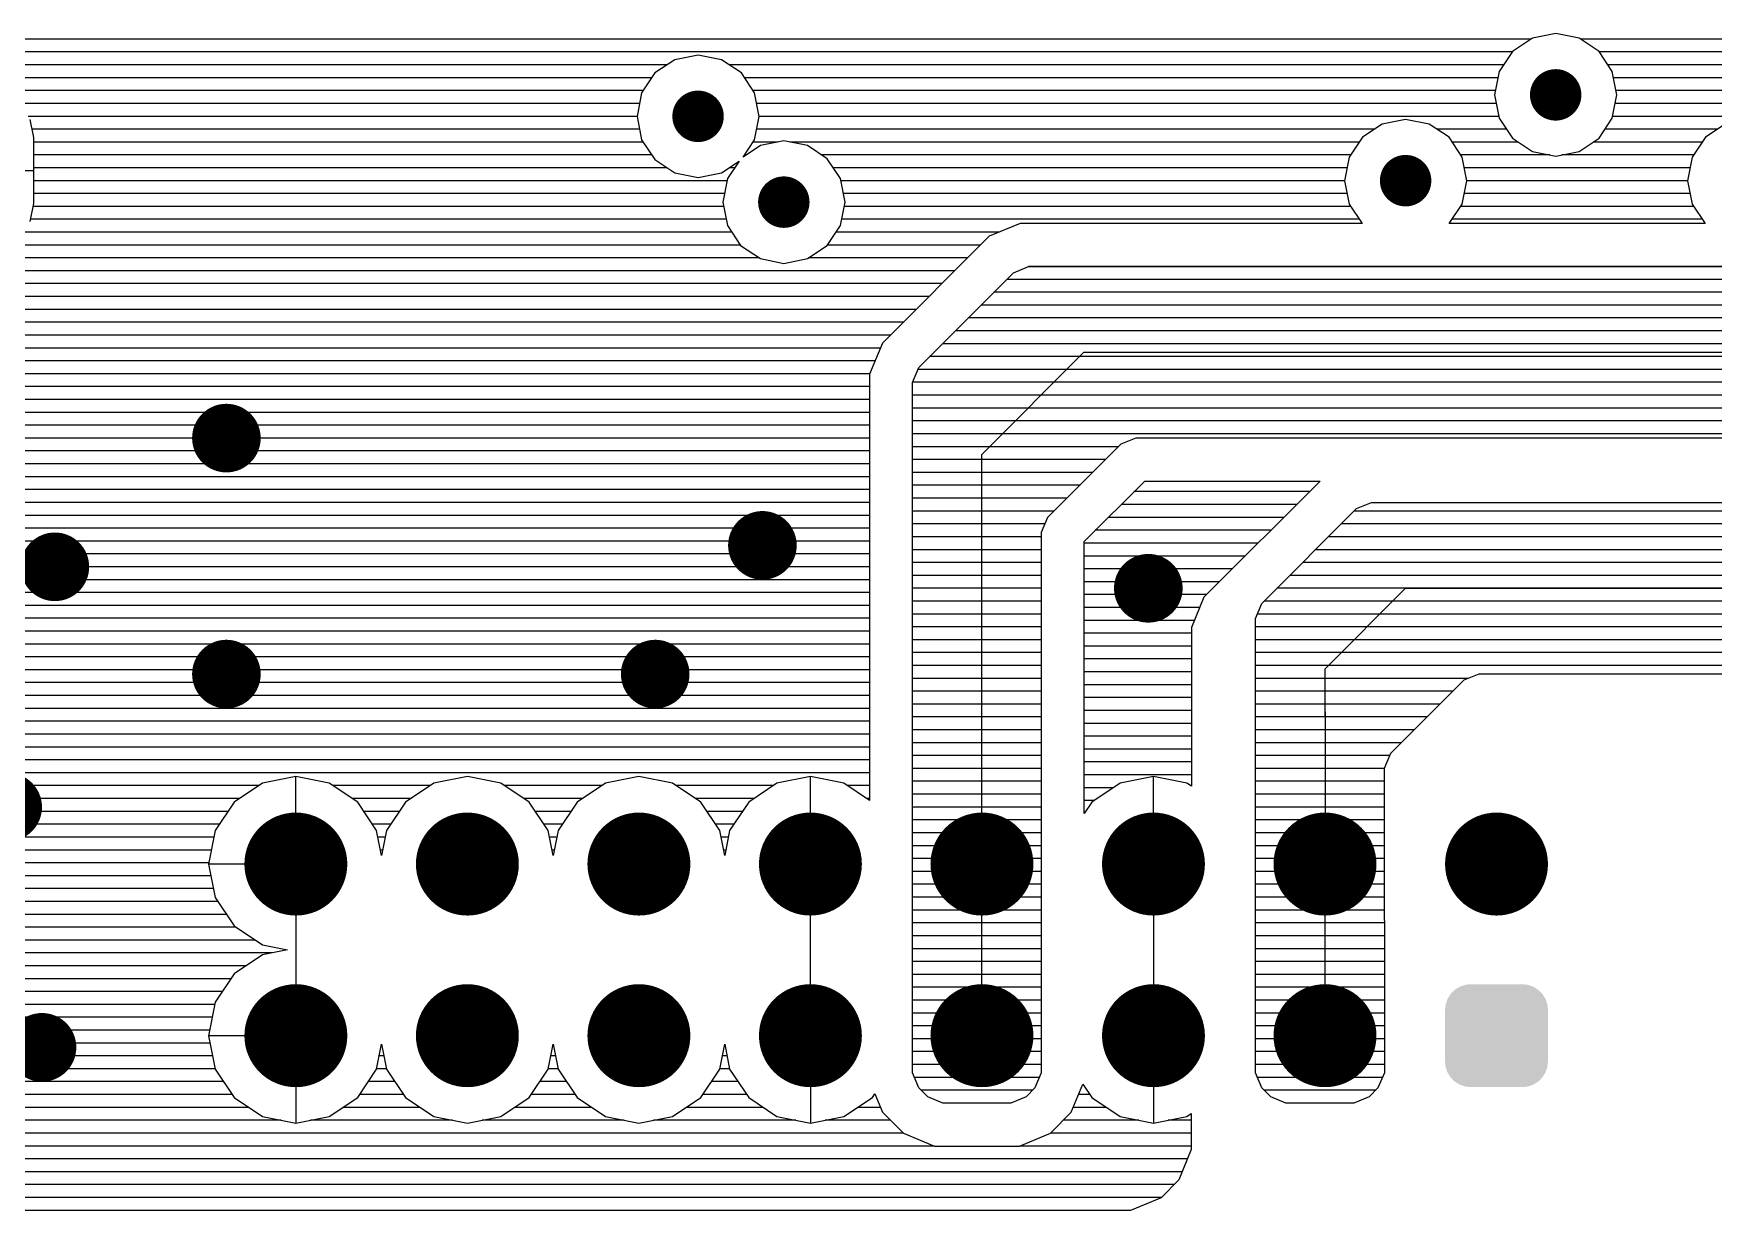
# Model space of a CAD drawing. Extents: x 295 to 953, y 10 to 290.
# Drawn here: x 622 to 676.7, y 71.5 to 109.8 of the extents above; entities that cross this region are included whole.
import ezdxf

# ---------------------------------------------------------------- set-up
doc = ezdxf.new("R2010")
doc.units = 0
doc.header["$LTSCALE"] = 5
doc.header["$MEASUREMENT"] = 0
doc.layers.get('0').update_dxf_attribs({"linetype": 'CONTINUOUS', "lineweight": 25})
doc.layers.add('DV-DPO-A6_BOT', color=7, linetype='CONTINUOUS')

msp = doc.modelspace()

# ---------------------------------------------------------------- linework, layer by layer
for points, const_width in [([(671.984, 107.837, -1), (671.146, 107.837, -1)], 0.838), ([(644.044, 107.138, -1), (643.206, 107.138, -1)], 0.838), ([(667.095, 105.043, -1), (666.257, 105.043, -1)], 0.838), ([(646.838, 104.344, -1), (646, 104.344, -1)], 0.838), ([(628.817, 96.661, -1), (627.7, 96.661, -1)], 1.118), ([(646.28, 93.168, -1), (645.162, 93.168, -1)], 1.118), ([(623.229, 92.47, -1), (622.112, 92.47, -1)], 1.118), ([(658.853, 91.771, -1), (657.735, 91.771, -1)], 1.118), ([(628.817, 88.977, -1), (627.7, 88.977, -1)], 1.118), ([(642.787, 88.977, -1), (641.67, 88.977, -1)], 1.118), ([(621.692, 84.646, -1), (620.575, 84.646, -1)], 1.118), ([(631.36, 82.791, -1), (629.683, 82.791, -1)], 1.676), ([(636.948, 82.791, -1), (635.271, 82.791, -1)], 1.676), ([(642.536, 82.791, -1), (640.859, 82.791, -1)], 1.676), ([(648.124, 82.791, -1), (646.447, 82.791, -1)], 1.676), ([(653.712, 82.791, -1), (652.035, 82.791, -1)], 1.676), ([(659.3, 82.791, -1), (657.623, 82.791, -1)], 1.676), ([(664.888, 82.791, -1), (663.211, 82.791, -1)], 1.676), ([(670.476, 82.791, -1), (668.799, 82.791, -1)], 1.676), ([(631.36, 77.203, -1), (629.683, 77.203, -1)], 1.676), ([(636.948, 77.203, -1), (635.271, 77.203, -1)], 1.676), ([(642.536, 77.203, -1), (640.859, 77.203, -1)], 1.676), ([(648.124, 77.203, -1), (646.447, 77.203, -1)], 1.676), ([(653.712, 77.203, -1), (652.035, 77.203, -1)], 1.676), ([(659.3, 77.203, -1), (657.623, 77.203, -1)], 1.676), ([(664.888, 77.203, -1), (663.211, 77.203, -1)], 1.676), ([(622.81, 76.823, -1), (621.692, 76.823, -1)], 1.118)]:
    msp.add_lwpolyline(points, format="xyb", close=True, dxfattribs=dict(const_width=const_width))
for points in [[(670.849, 78.792), (670.803, 78.808), (668.433, 78.792), (668.461, 78.808)], [(670.803, 78.808), (670.668, 78.857), (668.461, 78.808), (668.62, 78.857)], [(670.668, 78.857), (670.598, 78.865), (668.62, 78.857), (668.646, 78.865)], [(670.598, 78.865), (670.476, 78.88), (668.646, 78.865), (668.799, 78.88)], [(671.288, 78.233), (671.243, 78.38), (667.983, 78.233), (668.036, 78.38)], [(671.243, 78.38), (671.222, 78.415), (668.036, 78.38), (668.049, 78.415)], [(671.222, 78.415), (671.145, 78.546), (668.049, 78.415), (668.135, 78.546)], [(671.145, 78.546), (671.115, 78.577), (668.135, 78.546), (668.155, 78.577)], [(671.115, 78.577), (671.011, 78.686), (668.155, 78.577), (668.269, 78.686)], [(671.011, 78.686), (670.974, 78.71), (668.269, 78.686), (668.294, 78.71)], [(670.974, 78.71), (670.849, 78.792), (668.294, 78.71), (668.433, 78.792)], [(671.314, 78.041), (671.3, 78.195), (667.961, 78.041), (667.979, 78.195)], [(671.314, 76.365), (671.314, 78.041), (667.961, 76.365), (667.961, 78.041)], [(671.3, 78.195), (671.288, 78.233), (667.979, 78.195), (667.983, 78.233)], [(671.296, 76.211), (671.314, 76.365), (667.975, 76.211), (667.961, 76.365)], [(671.292, 76.173), (671.296, 76.211), (667.987, 76.173), (667.975, 76.211)], [(671.239, 76.027), (671.292, 76.173), (668.032, 76.027), (667.987, 76.173)], [(671.226, 75.991), (671.239, 76.027), (668.053, 75.991), (668.032, 76.027)], [(671.14, 75.86), (671.226, 75.991), (668.13, 75.86), (668.053, 75.991)], [(671.12, 75.829), (671.14, 75.86), (668.16, 75.829), (668.13, 75.86)], [(671.006, 75.72), (671.12, 75.829), (668.264, 75.72), (668.16, 75.829)], [(670.981, 75.696), (671.006, 75.72), (668.301, 75.696), (668.264, 75.72)], [(670.842, 75.615), (670.981, 75.696), (668.426, 75.615), (668.301, 75.696)], [(670.814, 75.598), (670.842, 75.615), (668.472, 75.598), (668.426, 75.615)], [(670.655, 75.549), (670.814, 75.598), (668.607, 75.549), (668.472, 75.598)], [(670.629, 75.541), (670.655, 75.549), (668.677, 75.541), (668.607, 75.549)], [(670.476, 75.527), (670.629, 75.541), (668.799, 75.527), (668.677, 75.541)]]:
    msp.add_solid(points)
at = {"layer": 'DV-DPO-A6_BOT'}
for p, q in [((670.766, 109.653), (621.419, 109.653)), ((670.805, 109.681), (670.157, 109.25)), ((671.565, 109.832), (670.805, 109.681)), ((672.331, 109.681), (671.565, 109.832)), ((672.979, 109.25), (672.331, 109.681)), ((698.807, 109.653), (672.37, 109.653)), ((670.152, 109.234), (620.793, 109.234)), ((642.865, 108.982), (642.217, 108.552)), ((643.625, 109.133), (642.865, 108.982)), ((644.391, 108.982), (643.625, 109.133)), ((645.039, 108.552), (644.391, 108.982)), ((670.157, 109.25), (669.727, 108.602)), ((673.409, 108.602), (672.979, 109.25)), ((698.807, 109.234), (672.985, 109.234)), ((642.62, 108.815), (613.746, 108.815)), ((642.117, 108.395), (613.746, 108.395)), ((642.217, 108.552), (641.787, 107.904)), ((669.867, 108.815), (644.637, 108.815)), ((645.469, 107.904), (645.039, 108.552)), ((669.688, 108.395), (645.14, 108.395)), ((669.727, 108.602), (669.576, 107.837)), ((698.807, 108.815), (673.27, 108.815)), ((673.56, 107.837), (673.409, 108.602)), ((698.807, 108.395), (673.449, 108.395)), ((641.837, 107.976), (621.005, 107.976)), ((641.787, 107.904), (641.636, 107.138)), ((669.604, 107.976), (645.419, 107.976)), ((645.62, 107.138), (645.469, 107.904)), ((669.576, 107.837), (669.727, 107.077)), ((673.409, 107.077), (673.56, 107.837)), ((698.807, 107.976), (673.532, 107.976)), ((641.72, 107.557), (621.514, 107.557)), ((669.632, 107.557), (645.536, 107.557)), ((698.807, 107.557), (673.504, 107.557)), ((641.636, 107.138), (621.799, 107.138)), ((621.983, 106.451), (621.866, 107.038)), ((641.72, 106.719), (621.927, 106.719)), ((641.636, 107.138), (641.787, 106.378)), ((645.469, 106.378), (645.62, 107.138)), ((665.67, 106.719), (645.536, 106.719)), ((669.716, 107.138), (645.62, 107.138)), ((665.916, 106.887), (665.268, 106.456)), ((666.676, 107.038), (665.916, 106.887)), ((667.441, 106.887), (666.676, 107.038)), ((668.09, 106.456), (667.441, 106.887)), ((669.962, 106.719), (667.687, 106.719)), ((669.727, 107.077), (670.157, 106.428)), ((672.979, 106.428), (673.409, 107.077)), ((676.846, 106.719), (673.175, 106.719)), ((698.807, 107.138), (673.421, 107.138)), ((677.092, 106.887), (676.444, 106.456)), ((621.983, 104.299), (621.983, 106.451)), ((641.837, 106.3), (621.983, 106.3)), ((641.787, 106.378), (642.217, 105.73)), ((645.089, 105.808), (645.469, 106.378)), ((645.659, 106.188), (645.089, 105.808)), ((646.229, 106.3), (645.419, 106.3)), ((646.419, 106.339), (645.659, 106.188)), ((647.185, 106.188), (646.419, 106.339)), ((665.167, 106.3), (646.615, 106.3)), ((647.833, 105.758), (647.185, 106.188)), ((665.268, 106.456), (664.837, 105.808)), ((668.52, 105.808), (668.09, 106.456)), ((670.347, 106.3), (668.19, 106.3)), ((670.157, 106.428), (670.805, 105.998)), ((672.331, 105.998), (672.979, 106.428)), ((676.343, 106.3), (672.789, 106.3)), ((676.444, 106.456), (676.013, 105.808)), ((642.117, 105.881), (621.983, 105.881)), ((642.217, 105.73), (642.865, 105.3)), ((644.391, 105.3), (644.961, 105.68)), ((644.961, 105.68), (644.581, 105.11)), ((645.201, 105.881), (645.14, 105.881)), ((664.888, 105.881), (647.643, 105.881)), ((648.263, 105.11), (647.833, 105.758)), ((664.837, 105.808), (664.687, 105.043)), ((671.375, 105.881), (668.47, 105.881)), ((668.671, 105.043), (668.52, 105.808)), ((670.805, 105.998), (671.565, 105.842)), ((671.565, 105.842), (672.331, 105.998)), ((676.064, 105.881), (671.761, 105.881)), ((676.013, 105.808), (675.863, 105.043)), ((618.2, 105.378), (621.983, 105.378)), ((642.62, 105.462), (621.983, 105.462)), ((642.865, 105.3), (643.625, 105.143)), ((643.625, 105.143), (644.391, 105.3)), ((644.581, 105.11), (644.43, 104.344)), ((644.816, 105.462), (644.637, 105.462)), ((664.77, 105.462), (648.029, 105.462)), ((648.414, 104.344), (648.263, 105.11)), ((675.946, 105.462), (668.587, 105.462)), ((644.57, 105.043), (621.983, 105.043)), ((644.486, 104.624), (621.983, 104.624)), ((664.687, 105.043), (648.275, 105.043)), ((664.77, 104.624), (648.358, 104.624)), ((664.687, 105.043), (664.837, 104.283)), ((668.52, 104.283), (668.671, 105.043)), ((675.946, 104.624), (668.587, 104.624)), ((675.863, 105.043), (668.671, 105.043)), ((675.863, 105.043), (676.013, 104.283)), ((621.866, 103.718), (621.983, 104.299)), ((644.458, 104.204), (621.961, 104.204)), ((644.43, 104.344), (644.581, 103.584)), ((648.263, 103.584), (648.414, 104.344)), ((664.888, 104.204), (648.386, 104.204)), ((664.837, 104.283), (665.262, 103.646)), ((668.095, 103.646), (668.52, 104.283)), ((676.064, 104.204), (668.47, 104.204)), ((676.013, 104.283), (676.438, 103.646)), ((644.542, 103.785), (621.877, 103.785)), ((644.581, 103.584), (645.011, 102.936)), ((647.833, 102.936), (648.263, 103.584)), ((665.167, 103.785), (648.303, 103.785)), ((654.12, 103.646), (653.108, 103.232)), ((665.262, 103.646), (654.12, 103.646)), ((676.438, 103.646), (668.095, 103.646)), ((676.343, 103.785), (668.19, 103.785)), ((645.006, 102.947), (621.262, 102.947)), ((644.721, 103.366), (621.631, 103.366)), ((645.011, 102.936), (645.659, 102.506)), ((647.185, 102.506), (647.833, 102.936)), ((652.829, 102.947), (647.839, 102.947)), ((653.444, 103.366), (648.124, 103.366)), ((653.108, 103.232), (649.632, 99.756)), ((645.62, 102.528), (620.335, 102.528)), ((645.659, 102.506), (646.419, 102.349)), ((646.419, 102.349), (647.185, 102.506)), ((652.41, 102.528), (647.224, 102.528)), ((651.991, 102.109), (613.601, 102.109)), ((650.817, 98.963), (653.902, 102.047)), ((702.026, 101.83), (653.684, 101.83)), ((653.902, 102.047), (654.393, 102.249)), ((701.606, 102.249), (654.393, 102.249)), ((654.393, 102.249), (684.837, 102.249)), ((651.152, 101.271), (613.489, 101.271)), ((651.572, 101.69), (613.573, 101.69)), ((702.299, 101.41), (653.265, 101.41)), ((650.733, 100.852), (613.243, 100.852)), ((702.299, 100.991), (652.846, 100.991)), ((650.314, 100.433), (612.858, 100.433)), ((702.299, 100.153), (652.007, 100.153)), ((702.299, 100.572), (652.426, 100.572)), ((649.895, 100.013), (611.83, 100.013)), ((649.632, 99.756), (649.213, 98.745)), ((702.299, 99.734), (651.588, 99.734)), ((649.565, 99.594), (590.986, 99.594)), ((649.392, 99.175), (591.165, 99.175)), ((702.299, 99.315), (651.169, 99.315)), ((652.874, 96.13), (656.198, 99.455)), ((656.198, 99.455), (703.696, 99.455)), ((649.219, 98.756), (591.249, 98.756)), ((649.213, 98.745), (649.213, 84.864)), ((650.61, 98.471), (650.817, 98.963)), ((702.299, 98.896), (650.789, 98.896)), ((649.213, 98.337), (591.221, 98.337)), ((650.61, 75.996), (650.61, 98.471)), ((702.299, 98.058), (650.61, 98.058)), ((702.299, 98.477), (650.616, 98.477)), ((649.213, 97.918), (591.596, 97.918)), ((649.213, 97.499), (592.015, 97.499)), ((702.299, 97.639), (650.61, 97.639)), ((649.213, 97.08), (598.329, 97.08)), ((702.16, 97.219), (650.61, 97.219)), ((649.213, 96.661), (598.944, 96.661)), ((701.741, 96.8), (650.61, 96.8)), ((657.316, 96.381), (650.61, 96.381)), ((657.394, 96.459), (655.008, 94.073)), ((657.886, 96.661), (657.394, 96.459)), ((672.962, 96.661), (657.886, 96.661)), ((701.601, 96.661), (672.962, 96.661)), ((649.213, 96.242), (599.229, 96.242)), ((649.213, 95.822), (599.408, 95.822)), ((656.897, 95.962), (650.61, 95.962)), ((652.874, 82.791), (652.874, 96.13)), ((649.213, 95.403), (599.491, 95.403)), ((656.478, 95.543), (650.61, 95.543)), ((656.204, 93.291), (658.177, 95.264)), ((658.177, 95.264), (663.887, 95.264)), ((663.887, 95.264), (660.104, 91.486)), ((649.213, 94.984), (599.463, 94.984)), ((656.059, 95.124), (650.61, 95.124)), ((655.64, 94.705), (650.61, 94.705)), ((663.535, 94.917), (657.825, 94.917)), ((649.213, 94.565), (611.707, 94.565)), ((649.213, 94.146), (612.12, 94.146)), ((655.22, 94.286), (650.61, 94.286)), ((663.116, 94.498), (657.405, 94.498)), ((661.993, 91.279), (665.078, 94.364)), ((794.786, 94.286), (664.999, 94.286)), ((665.078, 94.364), (665.569, 94.565)), ((665.569, 94.565), (696.013, 94.565)), ((649.213, 93.727), (612.4, 93.727)), ((654.924, 93.867), (650.61, 93.867)), ((655.008, 94.073), (654.801, 93.582)), ((654.801, 93.582), (654.807, 75.996)), ((662.278, 93.66), (656.567, 93.66)), ((662.697, 94.079), (656.986, 94.079)), ((795.2, 93.867), (664.58, 93.867)), ((649.213, 93.308), (612.495, 93.308)), ((654.807, 93.448), (650.61, 93.448)), ((656.204, 84.44), (656.204, 93.291)), ((661.859, 93.241), (656.204, 93.241)), ((795.2, 93.448), (664.161, 93.448)), ((649.213, 92.889), (612.539, 92.889)), ((654.807, 93.028), (650.61, 93.028)), ((654.807, 92.609), (650.61, 92.609)), ((661.44, 92.822), (656.204, 92.822)), ((795.2, 92.609), (663.323, 92.609)), ((795.2, 93.028), (663.742, 93.028)), ((649.213, 92.47), (612.539, 92.47)), ((649.213, 92.051), (612.539, 92.051)), ((654.807, 92.19), (650.61, 92.19)), ((661.021, 92.403), (656.204, 92.403)), ((660.602, 91.983), (656.204, 91.983)), ((795.2, 92.19), (662.904, 92.19)), ((649.213, 91.631), (612.539, 91.631)), ((654.807, 91.771), (650.61, 91.771)), ((660.183, 91.564), (656.204, 91.564)), ((660.104, 91.486), (659.696, 90.497)), ((795.2, 91.771), (662.485, 91.771)), ((664.05, 89.145), (666.676, 91.771)), ((666.676, 91.771), (796.597, 91.771)), ((649.213, 91.212), (612.539, 91.212)), ((654.807, 91.352), (650.61, 91.352)), ((654.807, 90.933), (650.61, 90.933)), ((659.959, 91.145), (656.204, 91.145)), ((661.786, 90.788), (661.993, 91.279)), ((795.2, 90.933), (661.853, 90.933)), ((795.2, 91.352), (662.066, 91.352)), ((649.213, 90.374), (612.467, 90.374)), ((649.213, 90.793), (612.539, 90.793)), ((654.807, 90.514), (650.61, 90.514)), ((659.786, 90.726), (656.204, 90.726)), ((659.696, 90.307), (656.204, 90.307)), ((659.696, 90.497), (659.696, 85.328)), ((661.786, 75.996), (661.786, 90.788)), ((795.2, 90.514), (661.786, 90.514)), ((649.213, 89.955), (612.31, 89.955)), ((654.807, 90.095), (650.61, 90.095)), ((659.696, 89.888), (656.204, 89.888)), ((795.2, 90.095), (661.786, 90.095)), ((649.213, 89.536), (612.025, 89.536)), ((654.807, 89.676), (650.61, 89.676)), ((654.807, 89.257), (650.61, 89.257)), ((659.696, 89.469), (656.204, 89.469)), ((795.2, 89.676), (661.786, 89.676)), ((794.781, 89.257), (661.786, 89.257)), ((649.213, 88.698), (570.003, 88.698)), ((649.213, 89.117), (611.494, 89.117)), ((654.807, 88.837), (650.61, 88.837)), ((659.696, 89.05), (656.204, 89.05)), ((668.727, 88.837), (661.786, 88.837)), ((664.05, 87.58), (664.05, 89.145)), ((668.57, 88.776), (666.184, 86.39)), ((669.062, 88.977), (668.57, 88.776)), ((684.138, 88.977), (669.062, 88.977)), ((649.213, 88.279), (570.003, 88.279)), ((654.807, 88.418), (650.61, 88.418)), ((659.696, 88.631), (656.204, 88.631)), ((659.696, 88.212), (656.204, 88.212)), ((668.213, 88.418), (661.786, 88.418)), ((649.213, 87.86), (570.003, 87.86)), ((654.807, 87.999), (650.61, 87.999)), ((654.807, 87.58), (650.61, 87.58)), ((659.696, 87.792), (656.204, 87.792)), ((667.793, 87.999), (661.786, 87.999)), ((667.374, 87.58), (661.786, 87.58)), ((664.05, 87.748), (664.05, 82.791)), ((649.213, 87.44), (570.003, 87.44)), ((649.213, 87.021), (570.003, 87.021)), ((654.807, 87.161), (650.61, 87.161)), ((659.696, 87.373), (656.204, 87.373)), ((666.955, 87.161), (661.786, 87.161)), ((649.213, 86.602), (570.003, 86.602)), ((654.807, 86.742), (650.61, 86.742)), ((659.696, 86.954), (656.204, 86.954)), ((659.696, 86.535), (656.204, 86.535)), ((666.536, 86.742), (661.786, 86.742)), ((649.213, 86.183), (570.003, 86.183)), ((654.807, 86.323), (650.61, 86.323)), ((659.696, 86.116), (656.204, 86.116)), ((666.156, 86.323), (661.786, 86.323)), ((666.184, 86.39), (665.977, 85.898)), ((649.213, 85.764), (608.812, 85.764)), ((629.432, 85.423), (628.51, 84.803)), ((630.522, 85.641), (629.432, 85.423)), ((630.522, 83.78), (630.522, 85.641)), ((631.611, 85.423), (630.522, 85.641)), ((632.539, 84.803), (631.611, 85.423)), ((635.02, 85.423), (634.098, 84.803)), ((636.11, 85.641), (635.02, 85.423)), ((637.199, 85.423), (636.11, 85.641)), ((638.127, 84.803), (637.199, 85.423)), ((640.608, 85.423), (639.686, 84.803)), ((641.698, 85.641), (640.608, 85.423)), ((642.787, 85.423), (641.698, 85.641)), ((643.715, 84.803), (642.787, 85.423)), ((646.196, 85.423), (645.274, 84.803)), ((647.286, 85.641), (646.196, 85.423)), ((647.286, 83.78), (647.286, 85.641)), ((648.375, 85.423), (647.286, 85.641)), ((649.213, 84.864), (648.375, 85.423)), ((654.807, 85.904), (650.61, 85.904)), ((654.807, 85.485), (650.61, 85.485)), ((659.696, 85.697), (656.204, 85.697)), ((657.372, 85.423), (656.45, 84.803)), ((658.462, 85.641), (657.372, 85.423)), ((658.462, 83.78), (658.462, 85.641)), ((659.551, 85.423), (658.462, 85.641)), ((659.696, 85.328), (659.551, 85.423)), ((665.983, 85.904), (661.786, 85.904)), ((665.983, 85.485), (661.786, 85.485)), ((665.977, 85.898), (665.983, 75.996)), ((629.315, 85.345), (609.231, 85.345)), ((628.689, 84.926), (609.65, 84.926)), ((634.903, 85.345), (631.729, 85.345)), ((634.277, 84.926), (632.354, 84.926)), ((640.491, 85.345), (637.317, 85.345)), ((639.865, 84.926), (637.942, 84.926)), ((646.079, 85.345), (642.905, 85.345)), ((645.453, 84.926), (643.53, 84.926)), ((649.213, 85.345), (648.493, 85.345)), ((649.213, 84.926), (649.118, 84.926)), ((654.807, 85.066), (650.61, 85.066)), ((657.148, 85.278), (656.204, 85.278)), ((656.522, 84.859), (656.204, 84.859)), ((665.983, 85.066), (661.786, 85.066)), ((628.309, 84.507), (610.069, 84.507)), ((628.51, 84.803), (627.89, 83.881)), ((633.153, 83.881), (632.539, 84.803)), ((633.897, 84.507), (632.734, 84.507)), ((634.098, 84.803), (633.478, 83.881)), ((638.741, 83.881), (638.127, 84.803)), ((639.485, 84.507), (638.322, 84.507)), ((639.686, 84.803), (639.066, 83.881)), ((644.329, 83.881), (643.715, 84.803)), ((645.073, 84.507), (643.91, 84.507)), ((645.274, 84.803), (644.654, 83.881)), ((654.807, 84.646), (650.61, 84.646)), ((656.45, 84.803), (656.204, 84.44)), ((665.983, 84.646), (661.786, 84.646)), ((628.029, 84.088), (610.489, 84.088)), ((627.89, 83.881), (627.672, 82.791)), ((633.617, 84.088), (633.014, 84.088)), ((633.316, 83.065), (633.153, 83.881)), ((633.478, 83.881), (633.316, 83.065)), ((639.205, 84.088), (638.602, 84.088)), ((638.904, 83.065), (638.741, 83.881)), ((639.066, 83.881), (638.904, 83.065)), ((644.793, 84.088), (644.19, 84.088)), ((644.492, 83.065), (644.329, 83.881)), ((644.654, 83.881), (644.492, 83.065)), ((654.807, 84.227), (650.61, 84.227)), ((654.807, 83.808), (650.61, 83.808)), ((665.983, 84.227), (661.786, 84.227)), ((665.983, 83.808), (661.786, 83.808)), ((627.85, 83.669), (610.908, 83.669)), ((627.767, 83.249), (611.327, 83.249)), ((633.438, 83.669), (633.198, 83.669)), ((633.355, 83.249), (633.276, 83.249)), ((639.026, 83.669), (638.786, 83.669)), ((638.943, 83.249), (638.864, 83.249)), ((644.614, 83.669), (644.374, 83.669)), ((644.531, 83.249), (644.452, 83.249)), ((654.807, 83.389), (650.61, 83.389)), ((665.983, 83.389), (661.786, 83.389)), ((627.683, 82.83), (611.673, 82.83)), ((629.532, 82.791), (627.672, 82.791)), ((627.672, 82.791), (627.89, 81.702)), ((630.522, 82.791), (630.522, 77.203)), ((647.286, 77.203), (647.286, 82.791)), ((654.807, 82.97), (650.61, 82.97)), ((652.874, 77.203), (652.874, 82.791)), ((658.462, 82.791), (658.462, 77.203)), ((665.983, 82.97), (661.786, 82.97)), ((664.05, 77.203), (664.05, 82.791)), ((627.75, 82.411), (611.846, 82.411)), ((654.807, 82.551), (650.61, 82.551)), ((654.807, 82.132), (650.61, 82.132)), ((665.983, 82.551), (661.786, 82.551)), ((665.983, 82.132), (661.786, 82.132)), ((627.834, 81.992), (611.913, 81.992)), ((627.973, 81.573), (611.913, 81.573)), ((627.89, 81.702), (628.51, 80.78)), ((654.807, 81.713), (650.61, 81.713)), ((665.983, 81.713), (661.786, 81.713)), ((628.253, 81.154), (611.913, 81.154)), ((654.807, 81.294), (650.61, 81.294)), ((665.983, 81.294), (661.786, 81.294)), ((628.566, 80.735), (611.913, 80.735)), ((628.51, 80.78), (629.432, 80.159)), ((654.807, 80.875), (650.61, 80.875)), ((654.807, 80.455), (650.61, 80.455)), ((665.983, 80.875), (661.786, 80.875)), ((665.983, 80.455), (661.786, 80.455)), ((629.197, 80.316), (611.913, 80.316)), ((629.432, 80.159), (630.248, 79.997)), ((630.248, 79.997), (629.432, 79.835)), ((654.807, 80.036), (650.61, 80.036)), ((665.983, 80.036), (661.786, 80.036)), ((629.75, 79.897), (611.913, 79.897)), ((628.901, 79.478), (611.913, 79.478)), ((629.432, 79.835), (628.51, 79.215)), ((654.807, 79.617), (650.61, 79.617)), ((665.983, 79.617), (661.786, 79.617)), ((628.404, 79.058), (612.148, 79.058)), ((628.51, 79.215), (627.89, 78.293)), ((654.807, 79.198), (650.61, 79.198)), ((665.983, 79.198), (661.786, 79.198)), ((628.124, 78.639), (612.444, 78.639)), ((627.89, 78.293), (627.672, 77.203)), ((654.807, 78.779), (650.61, 78.779)), ((654.807, 78.36), (650.61, 78.36)), ((665.983, 78.779), (661.786, 78.779)), ((665.983, 78.36), (661.786, 78.36)), ((627.873, 78.22), (612.724, 78.22)), ((627.795, 77.801), (612.897, 77.801)), ((654.807, 77.941), (650.61, 77.941)), ((665.983, 77.941), (661.786, 77.941)), ((627.711, 77.382), (612.981, 77.382)), ((629.532, 77.203), (627.672, 77.203)), ((627.672, 77.203), (627.89, 76.114)), ((654.807, 77.522), (650.61, 77.522)), ((665.983, 77.522), (661.786, 77.522)), ((627.722, 76.963), (613.065, 76.963)), ((633.153, 76.114), (633.316, 76.929)), ((633.316, 76.929), (633.478, 76.114)), ((638.741, 76.114), (638.904, 76.929)), ((638.904, 76.929), (639.066, 76.114)), ((644.329, 76.114), (644.492, 76.929)), ((644.492, 76.929), (644.654, 76.114)), ((654.807, 77.103), (650.61, 77.103)), ((654.807, 76.684), (650.61, 76.684)), ((665.983, 77.103), (661.786, 77.103)), ((665.983, 76.684), (661.786, 76.684)), ((627.89, 76.125), (612.953, 76.125)), ((627.806, 76.544), (613.037, 76.544)), ((627.89, 76.114), (628.51, 75.192)), ((630.522, 76.214), (630.522, 74.353)), ((632.539, 75.192), (633.153, 76.114)), ((633.478, 76.125), (633.153, 76.125)), ((633.394, 76.544), (633.237, 76.544)), ((633.478, 76.114), (634.098, 75.192)), ((638.127, 75.192), (638.741, 76.114)), ((639.066, 76.125), (638.741, 76.125)), ((638.982, 76.544), (638.825, 76.544)), ((639.066, 76.114), (639.686, 75.192)), ((643.715, 75.192), (644.329, 76.114)), ((644.654, 76.125), (644.329, 76.125)), ((644.57, 76.544), (644.413, 76.544)), ((644.654, 76.114), (645.274, 75.192)), ((647.286, 76.214), (647.286, 74.353)), ((654.807, 76.264), (650.61, 76.264)), ((658.462, 76.214), (658.462, 74.353)), ((665.983, 76.264), (661.786, 76.264)), ((628.163, 75.706), (612.869, 75.706)), ((633.751, 75.706), (632.88, 75.706)), ((639.339, 75.706), (638.468, 75.706)), ((644.927, 75.706), (644.056, 75.706)), ((650.817, 75.504), (650.61, 75.996)), ((654.74, 75.845), (650.677, 75.845)), ((654.807, 75.996), (654.6, 75.504)), ((655.785, 74.711), (656.159, 75.622)), ((656.159, 75.622), (656.45, 75.192)), ((661.993, 75.504), (661.786, 75.996)), ((665.916, 75.845), (661.853, 75.845)), ((665.983, 75.996), (665.776, 75.504)), ((628.443, 75.287), (612.629, 75.287)), ((628.51, 75.192), (629.432, 74.571)), ((631.611, 74.571), (632.539, 75.192)), ((634.031, 75.287), (632.6, 75.287)), ((634.098, 75.192), (635.02, 74.571)), ((637.199, 74.571), (638.127, 75.192)), ((639.619, 75.287), (638.188, 75.287)), ((639.686, 75.192), (640.608, 74.571)), ((642.787, 74.571), (643.715, 75.192)), ((645.207, 75.287), (643.776, 75.287)), ((645.274, 75.192), (646.196, 74.571)), ((648.375, 74.571), (649.303, 75.192)), ((649.303, 75.192), (649.381, 75.314)), ((649.392, 75.287), (649.364, 75.287)), ((649.381, 75.314), (649.632, 74.711)), ((651.108, 75.214), (650.817, 75.504)), ((654.528, 75.426), (650.89, 75.426)), ((651.599, 75.007), (651.108, 75.214)), ((653.818, 75.007), (651.599, 75.007)), ((654.31, 75.214), (653.818, 75.007)), ((654.6, 75.504), (654.31, 75.214)), ((656.383, 75.287), (656.025, 75.287)), ((656.45, 75.192), (657.372, 74.571)), ((662.284, 75.214), (661.993, 75.504)), ((665.704, 75.426), (662.066, 75.426)), ((662.775, 75.007), (662.284, 75.214)), ((664.994, 75.007), (662.775, 75.007)), ((665.486, 75.214), (664.994, 75.007)), ((665.776, 75.504), (665.486, 75.214)), ((630.041, 74.448), (611.936, 74.448)), ((628.985, 74.867), (612.349, 74.867)), ((629.432, 74.571), (630.522, 74.353)), ((630.522, 74.353), (631.611, 74.571)), ((635.629, 74.448), (631.002, 74.448)), ((634.573, 74.867), (632.058, 74.867)), ((635.02, 74.571), (636.11, 74.353)), ((636.11, 74.353), (637.199, 74.571)), ((641.217, 74.448), (636.59, 74.448)), ((640.161, 74.867), (637.646, 74.867)), ((640.608, 74.571), (641.698, 74.353)), ((641.698, 74.353), (642.787, 74.571)), ((646.805, 74.448), (642.178, 74.448)), ((645.749, 74.867), (643.234, 74.867)), ((646.196, 74.571), (647.286, 74.353)), ((647.286, 74.353), (648.375, 74.571)), ((649.895, 74.448), (647.766, 74.448)), ((649.565, 74.867), (648.822, 74.867)), ((649.632, 74.711), (650.314, 74.029)), ((655.103, 74.029), (655.785, 74.711)), ((657.981, 74.448), (655.522, 74.448)), ((656.925, 74.867), (655.852, 74.867)), ((657.372, 74.571), (658.462, 74.353)), ((658.462, 74.353), (659.551, 74.571)), ((659.691, 74.448), (658.942, 74.448)), ((659.551, 74.571), (659.691, 74.666)), ((659.691, 74.666), (659.691, 73.493)), ((650.314, 74.029), (611.31, 74.029)), ((650.314, 74.029), (651.326, 73.61)), ((654.092, 73.61), (655.103, 74.029)), ((659.691, 74.029), (655.103, 74.029)), ((651.326, 73.61), (588.047, 73.61)), ((651.326, 73.61), (654.092, 73.61)), ((659.691, 73.61), (654.092, 73.61)), ((659.691, 73.493), (659.283, 72.504)), ((659.568, 73.191), (587.628, 73.191)), ((659.132, 72.353), (586.79, 72.353)), ((659.395, 72.772), (587.209, 72.772)), ((659.283, 72.504), (658.707, 71.928)), ((658.713, 71.934), (586.371, 71.934)), ((658.707, 71.928), (657.718, 71.515)), ((657.718, 71.515), (585.952, 71.515)), ((657.718, 71.515), (585.952, 71.515))]:
    msp.add_line(p, q, dxfattribs=at)

doc.saveas('drawing.dxf')
